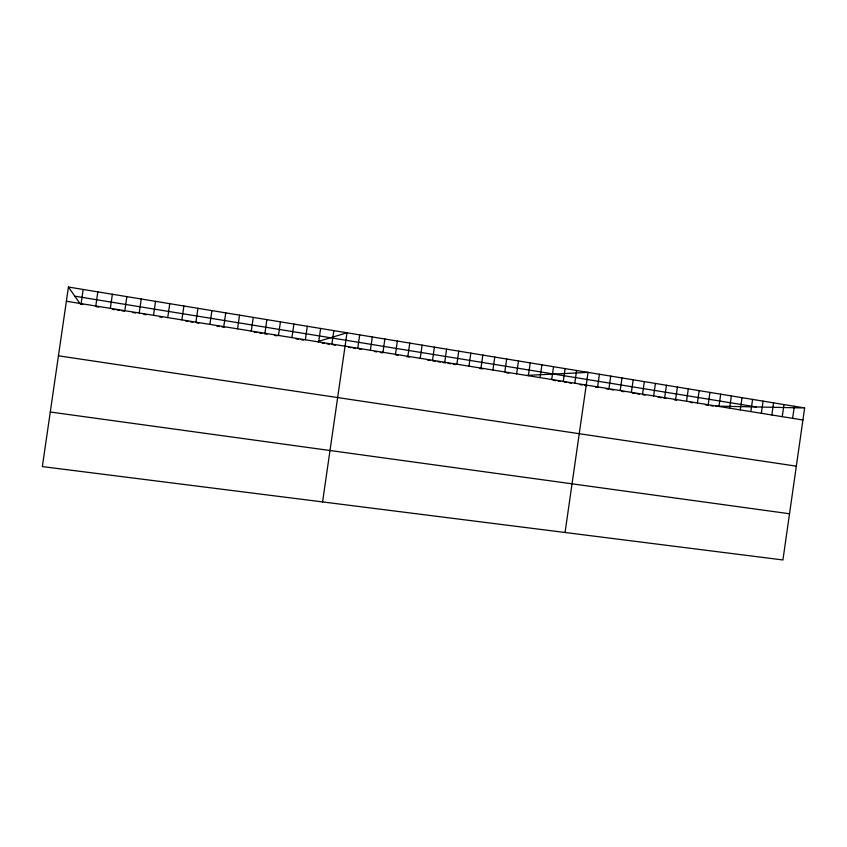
<?xml version="1.0" encoding="UTF-8"?>
<svg xmlns="http://www.w3.org/2000/svg" width="847" height="847" viewBox="0 0 847 847"><rect width="100%" height="100%" fill="white"/><g stroke="black" fill="none" stroke-linecap="round" stroke-linejoin="round"><path stroke-width="1.27" d="M456.872 364.21L458.756 351.145M468.952 366.158L470.826 353.125M480.969 368.096L482.843 355.105M492.922 370.023L494.786 357.063M504.801 371.939L506.665 359.012M516.628 373.845L518.48 360.949M528.38 375.74L530.233 362.887M540.079 377.624L541.921 364.803M551.704 379.498L553.546 366.709M563.276 381.362L565.108 368.614M574.785 383.215L576.606 370.499M565.055 532.488L588.051 372.384L527.226 375.369M597.611 386.899L599.422 374.247M608.929 388.72L610.74 376.11M620.195 390.541L622.005 377.953M631.396 392.341L633.196 379.795M642.545 394.141L644.334 381.626M653.63 395.93L655.419 383.447M664.662 397.709L666.441 385.258M675.631 399.477L677.409 387.058M686.536 401.234L688.315 388.847M697.399 402.981L699.167 390.626M708.198 404.728L709.955 392.405M718.944 406.454L720.702 394.162M729.627 408.18L731.385 395.92M740.257 409.895L742.014 397.667M750.844 411.6L752.581 399.403M761.368 413.294L763.105 401.129M771.839 414.988L773.576 402.854M782.257 416.66L783.983 404.559M792.623 418.333L794.338 406.264M804.65 407.958L782.924 559.962L42.35 466.591L68.438 287.038L804.65 407.958L715.704 406.115M81.121 303.639L83.175 289.462M95.775 306L97.829 291.866M110.343 308.35L112.386 294.258M124.827 310.68L126.87 296.63M139.215 312.998L141.248 299.002M153.529 315.306L155.552 301.341M167.748 317.604L169.76 303.681M181.872 319.88L183.884 306M195.922 322.146L197.933 308.308M209.887 324.39L211.888 310.595M223.767 326.635L225.757 312.882M237.562 328.858L239.553 315.148M251.284 331.071L253.264 317.392M264.92 333.263L266.89 319.637M278.472 335.454L280.442 321.86M291.95 337.625L293.909 324.073M305.344 339.785L307.302 326.264M318.663 341.934L320.611 328.456M331.897 344.062L333.845 330.626M322.58 501.922L346.995 332.786L317.763 341.595M357.762 348.233L359.7 334.872M370.404 350.266L372.32 336.947M382.96 352.299L384.877 339.012M395.454 354.311L397.359 341.066M407.873 356.312L409.779 343.099M420.228 358.302L422.124 345.131M432.51 360.282L434.405 347.143M444.728 362.251L446.613 349.155M50.28 412.013L789.531 513.758M58.443 355.804L796.328 466.168M66.373 301.257L802.924 419.996M80.285 304.115L82.762 304.518M96.346 306.709L98.813 307.101M112.312 309.271L114.758 309.674M117.204 310.066L119.639 310.457M122.074 310.849L124.509 311.241M133.021 312.607L135.446 312.998M143.916 314.364L146.319 314.756M159.554 316.884L161.946 317.276M185.789 321.108L188.172 321.489M190.533 321.871L192.894 322.252M196.44 322.823L198.801 323.205M216.821 326.106L219.415 326.529M222.009 326.942L224.614 327.365M254.216 332.13L256.779 332.543M259.341 332.956L261.892 333.369M264.433 333.782L266.985 334.184M274.608 335.412L277.138 335.825M296.058 338.874L298.567 339.276M301.077 339.679L303.586 340.081M322.114 343.067L324.517 343.459M326.931 343.85L329.335 344.231M332.935 344.814L335.338 345.195M348.477 347.312L350.859 347.704M353.241 348.085L355.613 348.466M359.181 349.038L361.542 349.419M374.533 351.516L376.894 351.897M380.43 352.458L382.77 352.839M395.634 354.914L397.974 355.285M406.698 356.693L409.302 357.116M427.491 360.049L430.085 360.462M432.669 360.875L435.242 361.288M437.825 361.711L440.398 362.124M442.97 362.537L445.533 362.95M448.105 363.363L450.668 363.776M453.23 364.189L455.781 364.602M479.921 368.487L482.451 368.9M506.294 372.733L508.782 373.135M553.218 380.292L555.664 380.684M558.099 381.076L560.534 381.478M564.187 382.061L566.611 382.452M569.036 382.844L571.46 383.236M579.93 384.602L582.344 384.983M584.748 385.374L587.151 385.756M595.547 387.111L597.94 387.503M606.304 388.847L608.686 389.228M611.068 389.609L613.44 389.991M621.74 391.335L624.101 391.716M632.36 393.04L634.71 393.421M637.06 393.802L639.411 394.183M642.926 394.744L645.266 395.126M658.098 397.19L661.581 397.751M663.9 398.122L666.218 398.492M674.307 399.805L676.626 400.176M690.4 402.389L692.698 402.759M705.403 404.802L707.997 405.226M710.591 405.639L713.185 406.062M74.79 296.185L756.202 406.952M68.438 287.038L79.65 303.194"/></g></svg>
